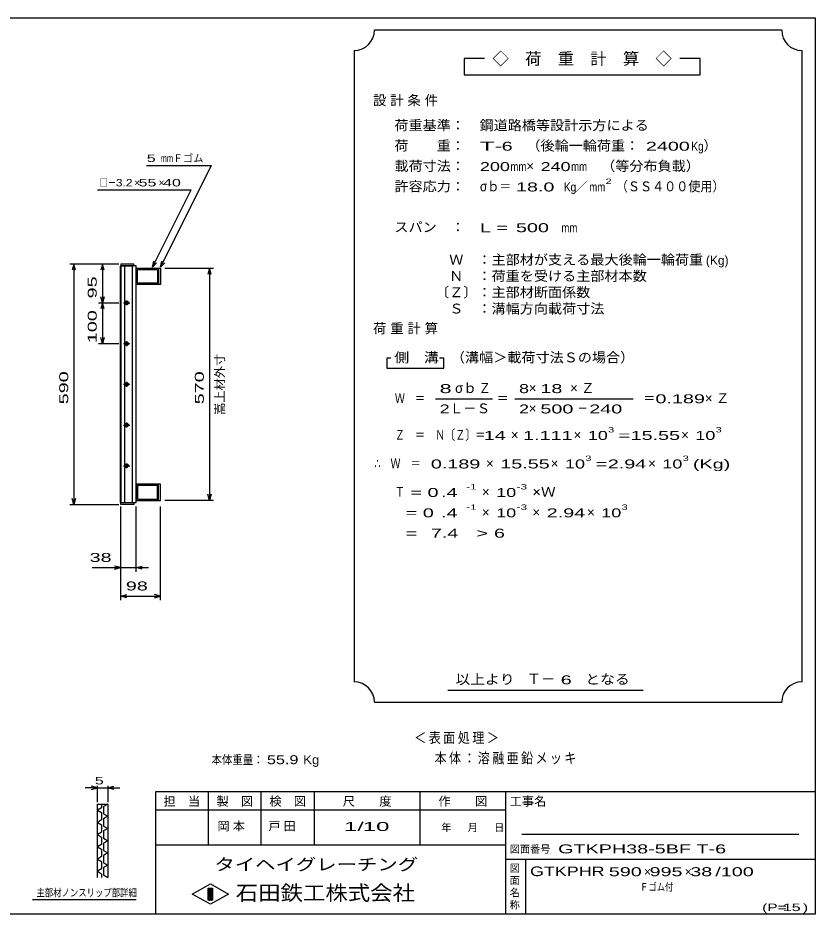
# Model space of a CAD drawing. Units: millimetres, scale not verified. Extents: x -1820 to 1731, y -1282 to 1054.
# Drawn here: x -227 to 1731, y -1146 to 1054 of the extents above; entities that cross this region are included whole.
import ezdxf
from ezdxf.enums import TextEntityAlignment as Align

# ---------------------------------------------------------------- set-up
doc = ezdxf.new("R2010")
doc.units = ezdxf.units.MM
doc.header["$LTSCALE"] = 10
for name, color, linetype, lineweight in [('0_2', 150, 'Continuous', 25), ('16', 3, 'Continuous', 25), ('22', 4, 'Continuous', 25), ('24', 2, 'Continuous', 25), ('32', 4, 'Continuous', 25)]:
    doc.layers.add(name, color=color, linetype=linetype, lineweight=lineweight)
doc.styles.add('ベクトル', font='')
doc.styles.get('ベクトル').set_extended_font_data('ベクトル')

msp = doc.modelspace()

# ---------------------------------------------------------------- linework, layer by layer
at = {"layer": '0_2'}
for p, q in [((-1729, 1053.5), (1731, 1053.5)), ((1731, 1053.5), (1731, -1146.5)), ((1731, -846.5), (111, -846.5)), ((111, -846.5), (111, -1146.5)), ((241, -846.5), (241, -976.5)), ((371, -976.5), (371, -846.5)), ((501, -846.5), (501, -976.5)), ((761, -976.5), (761, -846.5)), ((971, -846.5), (971, -1146.5)), ((971, -891.5), (111, -891.5)), ((1691, -951.5), (1011, -951.5)), ((111, -976.5), (971, -976.5)), ((971, -1011.5), (1731, -1011.5)), ((1021, -1146.5), (1021, -1011.5)), ((201, -1097.5), (246, -1072.5)), ((246, -1072.5), (291, -1097.5)), ((246, -1122.5), (201, -1097.5)), ((241, -1082.5), (251, -1082.5)), ((241, -1112.5), (241, -1082.5)), ((241, -1082.5), (243, -1082.5)), ((243, -1082.5), (243, -1112.5)), ((245, -1112.5), (245, -1082.5)), ((245, -1082.5), (247, -1082.5)), ((291, -1097.5), (246, -1122.5)), ((247, -1082.5), (247, -1112.5)), ((249, -1112.5), (249, -1082.5)), ((249, -1082.5), (251, -1082.5)), ((251, -1082.5), (251, -1112.5)), ((251, -1082.5), (251, -1112.5)), ((251, -1112.5), (241, -1112.5)), ((243, -1112.5), (245, -1112.5)), ((247, -1112.5), (249, -1112.5)), ((1731, -1146.5), (-1729, -1146.5))]:
    msp.add_line(p, q, dxfattribs=at)
at = {"layer": '16'}
for p, q in [((25.3, -136.5), (25.3, 444.5)), ((25.3, 444.5), (26, 444.5)), ((58, 449), (26, 449)), ((26, 449), (26, 444.5)), ((26, 444.5), (58, 444.5)), ((26, 444.5), (26, -136.5)), ((64, 444.5), (26, 444.5)), ((35.5, 444.5), (35.5, -136.5)), ((54.5, -136.5), (54.5, 444.5)), ((58, 444.5), (58, 449)), ((64, -136.5), (64, 444.5)), ((64, 439), (119, 439)), ((64, 399), (64, 439)), ((67, 436), (116, 436)), ((67, 402), (67, 436)), ((116, 436), (116, 402)), ((119, 439), (119, 399)), ((119, 439), (124, 439)), ((124, 439), (124, 399)), ((119, 399), (64, 399)), ((116, 402), (67, 402)), ((124, 399), (119, 399)), ((32.5, 354), (48.5, 354)), ((42.5, 357), (38.5, 357)), ((40.5, 360), (40.5, 348)), ((38.5, 351), (42.5, 351)), ((32.5, 254), (48.5, 254)), ((42.5, 257), (38.5, 257)), ((38.5, 251), (42.5, 251)), ((40.5, 260), (40.5, 248)), ((32.5, 154), (48.5, 154)), ((42.5, 157), (38.5, 157)), ((40.5, 160), (40.5, 148)), ((38.5, 151), (42.5, 151)), ((32.5, 54), (48.5, 54)), ((42.5, 57), (38.5, 57)), ((38.5, 51), (42.5, 51)), ((40.5, 60), (40.5, 48)), ((42.5, -43), (38.5, -43)), ((40.5, -40), (40.5, -52)), ((32.5, -46), (48.5, -46)), ((38.5, -49), (42.5, -49)), ((119, -91), (64, -91)), ((64, -91), (64, -131)), ((116, -94), (67, -94)), ((67, -94), (67, -128)), ((116, -128), (116, -94)), ((119, -131), (119, -91)), ((124, -91), (119, -91)), ((124, -131), (124, -91)), ((64, -131), (119, -131)), ((67, -128), (116, -128)), ((119, -131), (124, -131)), ((26, -136.5), (25.3, -136.5)), ((26, -136.5), (58, -136.5)), ((26, -141), (26, -136.5)), ((26, -136.5), (64, -136.5)), ((58, -141), (26, -141)), ((58, -136.5), (58, -141))]:
    msp.add_line(p, q, dxfattribs=at)
for centre, radius, start, end in [((38.5, 354), 3, 90, 270), ((40.5, 354), 4, 46.6, 133.4), ((42.5, 354), 3, 270, 90), ((40.5, 354), 4, 226.6, 313.4), ((38.5, 254), 3, 90, 270), ((40.5, 254), 4, 46.6, 133.4), ((40.5, 254), 4, 226.6, 313.4), ((42.5, 254), 3, 270, 90), ((38.5, 154), 3, 90, 270), ((40.5, 154), 4, 46.6, 133.4), ((42.5, 154), 3, 270, 90), ((40.5, 154), 4, 226.6, 313.4), ((38.5, 54), 3, 90, 270), ((40.5, 54), 4, 46.6, 133.4), ((40.5, 54), 4, 226.6, 313.4), ((42.5, 54), 3, 270, 90), ((38.5, -46), 3, 90, 270), ((40.5, -46), 4, 46.6, 133.4), ((42.5, -46), 3, 270, 90), ((40.5, -46), 4, 226.6, 313.4)]:
    msp.add_arc(centre, radius, start, end, dxfattribs=at)
at = {"layer": '22'}
for p, q in [((89, 691.5), (249, 691.5)), ((124, 441.5), (249, 691.5)), ((-31, 631.5), (199, 631.5)), ((104, 441.5), (199, 631.5)), ((21, 449), (-99, 449)), ((-89, 449), (-93, 434)), ((-85, 434), (-89, 449)), ((-89, 449), (-89, -141)), ((21, 449), (-29, 449)), ((-19, 449), (-23, 434)), ((-15, 434), (-19, 449)), ((-19, 449), (-19, 354)), ((104, 441.5), (107, 456.1)), ((104, 441.5), (114, 452.5)), ((124, 441.5), (127, 456.1)), ((124, 441.5), (134, 452.5)), ((134, 439), (254, 439)), ((244, 439), (240, 424)), ((248, 424), (244, 439)), ((244, 439), (244, -131)), ((-29, 354), (21, 354)), ((-19, 354), (-23, 369)), ((-19, 354), (-23, 339)), ((-15, 369), (-19, 354)), ((-15, 339), (-19, 354)), ((-19, 354), (-19, 254)), ((-19, 254), (-23, 269)), ((-15, 269), (-19, 254)), ((-29, 254), (21, 254)), ((-89, -141), (-93, -126)), ((-85, -126), (-89, -141)), ((254, -131), (134, -131)), ((244, -131), (240, -116)), ((248, -116), (244, -131)), ((-99, -141), (21, -141)), ((26, -306), (26, -146)), ((26, -376), (26, -146)), ((64, -306), (64, -146)), ((124, -376), (124, -146)), ((-44, -296), (26, -296)), ((26, -296), (11, -292)), ((11, -300), (26, -296)), ((26, -296), (64, -296)), ((64, -296), (79, -292)), ((79, -300), (64, -296)), ((64, -296), (94, -296)), ((26, -366), (41, -362)), ((41, -370), (26, -366)), ((26, -366), (124, -366)), ((124, -366), (109, -362)), ((109, -370), (124, -366))]:
    msp.add_line(p, q, dxfattribs=at)
at = {"layer": '24', "color": 4}
for p, q in [((1649, 1023.5), (649, 1023.5)), ((599, 973.5), (599, -576.5)), ((1699, -576.5), (1699, 973.5)), ((919, 953.5), (869, 953.5)), ((869, 953.5), (869, 913.5)), ((1449, 953.5), (1399, 953.5)), ((1449, 913.5), (1449, 953.5)), ((869, 913.5), (1449, 913.5)), ((689, 218.5), (679, 218.5)), ((679, 218.5), (679, 193.5)), ((819, 218.5), (809, 218.5)), ((819, 193.5), (819, 218.5)), ((679, 193.5), (819, 193.5)), ((799, 118.5), (939, 118.5)), ((994, 118.5), (1284, 118.5)), ((829, -596.5), (1309, -596.5)), ((649, -626.5), (1649, -626.5))]:
    msp.add_line(p, q, dxfattribs=at)
for centre, start, end in [((599, 1023.5), 270, 0), ((1699, 1023.5), 180, 270), ((599, -626.5), 0, 90), ((1699, -626.5), 90, 180)]:
    msp.add_arc(centre, 50, start, end, dxfattribs=at)
at = {"layer": '32'}
for p, q in [((-31, -836.5), (-46, -832.5)), ((-31, -871.5), (-31, -831.5)), ((-6, -831.5), (-6, -871.5)), ((-6, -836.5), (9, -832.5)), ((-31, -836.5), (-61, -836.5)), ((-46, -840.5), (-31, -836.5)), ((-31, -836.5), (-6, -836.5)), ((9, -840.5), (-6, -836.5)), ((-6, -836.5), (24, -836.5)), ((-31, -876.5), (-6, -876.5)), ((-31, -1056.5), (-31, -876.5)), ((-21, -876.5), (-21, -885.5)), ((-6, -876.5), (-16, -882.5)), ((-6, -876.5), (-6, -1056.5)), ((-21, -885.5), (-31, -891.5)), ((-31, -891.5), (-21, -897.5)), ((-21, -897.5), (-21, -915.5)), ((-16, -882.5), (-16, -900.5)), ((-16, -900.5), (-6, -906.5)), ((-21, -915.5), (-31, -921.5)), ((-31, -921.5), (-21, -927.5)), ((-6, -906.5), (-16, -912.5)), ((-16, -912.5), (-16, -930.5)), ((-21, -945.5), (-31, -951.5)), ((-21, -927.5), (-21, -945.5)), ((-16, -930.5), (-6, -936.5)), ((-6, -936.5), (-16, -942.5)), ((-16, -942.5), (-16, -960.5)), ((-31, -951.5), (-21, -957.5)), ((-21, -957.5), (-21, -975.5)), ((-16, -960.5), (-6, -966.5)), ((-6, -966.5), (-16, -972.5)), ((-21, -975.5), (-31, -981.5)), ((-31, -981.5), (-21, -987.5)), ((-21, -987.5), (-21, -1005.5)), ((-16, -972.5), (-16, -990.5)), ((-21, -1005.5), (-31, -1011.5)), ((-31, -1011.5), (-21, -1017.5)), ((-16, -990.5), (-6, -996.5)), ((-6, -996.5), (-16, -1002.5)), ((-16, -1002.5), (-16, -1020.5)), ((-21, -1017.5), (-21, -1035.5)), ((-16, -1020.5), (-6, -1026.5)), ((-6, -1026.5), (-16, -1032.5)), ((-16, -1032.5), (-16, -1050.5)), ((-21, -1035.5), (-31, -1041.5)), ((-31, -1041.5), (-21, -1047.5)), ((-21, -1047.5), (-21, -1056.5)), ((-16, -1050.5), (-6, -1056.5)), ((64, -1111.5), (-191, -1111.5))]:
    msp.add_line(p, q, dxfattribs=at)

# ---------------------------------------------------------------- texts
at = {"layer": '0_2', "style": 'ベクトル'}
for s, height, p in [('担\u3000当', 21.99, (131, -869.5)), ('製\u3000図', 21.99, (261, -869.5)), ('検\u3000図', 21.99, (391, -869.5)), ('尺\u3000\u3000度', 21.99, (571, -869.5)), ('作\u3000\u3000図', 21.99, (806, -869.5)), ('工事名', 21.99, (981, -869.5)), ('年', 18.3, (813, -934)), ('月', 18.3, (878, -934)), ('日', 18.3, (943, -934)), ('図面番号', 18.33, (981, -987)), ('図', 18.3, (981, -1034)), ('面', 18.3, (981, -1064)), ('名', 18.3, (981, -1094)), ('称', 18.3, (981, -1124))]:
    msp.add_text(s, height=height, dxfattribs=at).set_placement(p, align=Align.MIDDLE_LEFT)
at = {"layer": '0_2', "color": 222, "style": 'ベクトル'}
for s, height, width, p in [('タイヘイグレーチング', 29.33, 1.25, (256, -1024.5)), ('石田鉄工株式会社', 36.66, 1.1, (308.5, -1094.5))]:
    msp.add_text(s, height=height, dxfattribs=dict(at, width=width)).set_placement(p, align=Align.MIDDLE_LEFT)
at = {"layer": '22', "color": 2, "style": 'ベクトル'}
for s, height, width, p in [(' 5 ', 18.33, 1.6, (79, 709)), ('mm', 18.33, 0.75, (124, 709)), ('□－', 18.33, 0.8, (-26, 649)), ('3.2', 18.33, 1.2, (14, 649)), (' 55 ', 18.33, 1.6, (59, 649)), (' 40 ', 18.33, 1.6, (119, 649)), (' 38 ', 21.99, 1.65, (-64, -271)), (' 98 ', 21.99, 1.65, (25, -341)), ('本体重量：', 21.99, 0.85, (249, -767.5)), (' 55.9', 21.99, 1.35, (374, -767.5)), ('Kg', 21.99, 1.1, (474, -767.5)), ('1/', 21.99, 2, (574, -931.5)), (' 10 ', 21.99, 2, (604, -931.5)), ('GTKPH38-5BF T-6    ', 21.99, 1.65, (1100, -986.5)), ('GTKPHR', 23.46, 1.4, (1031, -1041.5)), (' 590 ', 21.99, 1.65, (1211, -1042.5)), (' 995 ', 21.99, 1.65, (1311, -1042.5)), (' 38 ', 21.99, 1.65, (1411, -1042.5)), ('/', 22, 1.65, (1486, -1042.5)), (' 100 ', 21.99, 1.65, (1486, -1042.5)), ('Ｆゴム付', 18.33, 0.8, (1301, -1080)), ('(P=', 18.33, 1.55, (1601, -1130)), (' 15 ', 18.33, 1.6, (1641, -1130)), (')', 18.3, 1.6, (1701, -1130))]:
    msp.add_text(s, height=height, dxfattribs=dict(at, width=width)).set_placement(p, align=Align.MIDDLE_LEFT)
for s, height, p in [('Ｆゴム', 18.33, (154, 709)), ('×', 18.3, (59, 649)), ('×', 18.3, (119, 649)), ('×', 22, (1311, -1042.5)), ('×', 22, (1411, -1042.5))]:
    msp.add_text(s, height=height, dxfattribs=at).set_placement(p, align=Align.MIDDLE_LEFT)
at = {"layer": '22', "color": 2, "style": 'ベクトル', "width": 1.65}
for s, p in [(' 95 ', (-44, 351.5)), (' 100 ', (-44, 241.5)), (' 590 ', (-114, 91.5)), (' 570', (219, 91.5))]:
    msp.add_text(s, height=21.99, rotation=90, dxfattribs=at).set_placement(p, align=Align.MIDDLE_LEFT)
at = {"layer": '22', "color": 2, "style": 'ベクトル'}
msp.add_text('嵩上材外寸', height=21.99, rotation=90, dxfattribs=at).set_placement((269, 79), align=Align.MIDDLE_LEFT)
at = {"layer": '22', "color": 2, "attachment_point": 4, "style": 'ベクトル'}
for s, insert, char_height in [('\\T1.2;\\W0.85;＜表面処理＞', (746.5, -715), 25.66), ('\\T1.19;\\W0.85;本体：溶融亜鉛メッキ', (796.5, -765), 25.66), ('\\T1.25;岡本\u3000', (263.5, -931.5), 21.99), ('\\T1.25;戸田\u3000', (388.5, -931.5), 21.99)]:
    msp.add_mtext(s, dxfattribs=dict(at, insert=insert, char_height=char_height))
at = {"layer": '24', "style": 'ベクトル'}
for s, height, p in [('◇\u3000荷\u3000重\u3000計\u3000算\u3000◇', 29.33, (939, 953.5)), ('）', 24.2, (1457, 740)), ('×', 24.2, (1022, 690)), ('／', 22, (1141.5, 638.5)), ('(Kg)', 21.99, (1463, 458.5)), ('σｂ', 24.19, (847, 145)), ('×', 24.2, (1028, 145)), ('Ｌ－Ｓ', 24.19, (834, 95)), ('×', 24.2, (1028, 95)), ('×', 24.2, (984, 30)), ('×', 24.2, (1138, 30)), ('×', 24.2, (1402, 30)), ('×', 24.2, (923, -40)), ('×', 24.2, (1082, -40)), ('×', 24.2, (1321, -40)), ('×', 24.2, (913, -110)), ('×', 24.2, (913, -160)), ('×', 24.2, (1037, -160)), ('×', 24.2, (1171, -160)), ('Ｔ－', 25.66, (1023, -569))]:
    msp.add_text(s, height=height, dxfattribs=at).set_placement(p, align=Align.MIDDLE_LEFT)
for s, height, width, p in [('荷重基準：\u3000', 24.19, 1.05, (698, 790)), ('鋼道路橋等設計示方による', 24.19, 1.05, (907, 790)), ('荷\u3000\u3000重：\u3000', 24.19, 1.05, (698, 740)), ('T-', 21.99, 2, (908, 738.5)), (' 6 ', 21.99, 1.65, (948, 738.5)), ('（後輪一輪荷重：', 24.19, 1.05, (1022, 740)), (' 2400', 21.99, 1.65, (1302, 738.5)), ('Kg', 21.99, 0.85, (1427, 738.5)), ('載荷寸法：\u3000', 24.19, 1.05, (698, 690)), ('\u3000（等分布負載）', 24.19, 1.05, (1171, 690)), ('200', 21.99, 1.5, (908, 688.5)), ('mm', 21.99, 0.8, (983, 688.5)), ('240', 21.99, 1.5, (1057, 688.5)), ('mm', 21.99, 0.8, (1132, 688.5)), ('許容応力：\u3000', 24.19, 1.05, (698, 640)), ('σｂ＝', 24.19, 0.9, (908, 640)), (' 18.0', 21.99, 1.65, (983, 638.5)), ('Kg', 21.99, 0.85, (1114, 638.5)), ('mm', 21.99, 0.8, (1176.5, 638.5)), ('2', 13.2, 1.5, (1216.5, 652.5)), ('（ＳＳ４００使用）', 24.19, 0.9, (1241.5, 640)), ('スパン\u3000：\u3000', 24.19, 1.05, (698, 540)), ('L =', 21.99, 1.65, (908, 538.5)), (' 500 ', 21.99, 1.65, (983, 538.5)), ('mm', 21.99, 0.8, (1108, 538.5)), ('\u3000Ｗ\u3000：主部材が支える最大後輪一輪荷重', 24.19, 1.05, (798, 460)), ('\u3000Ｎ\u3000：荷重を受ける主部材本数', 24.19, 1.05, (798, 420)), ('〔Ｚ〕：主部材断面係数', 24.19, 1.05, (798, 380)), ('\u3000Ｓ\u3000：溝幅方向載荷寸法', 24.19, 1.05, (798, 340)), ('側\u3000溝', 24.19, 1.1, (698, 220)), ('\u3000（溝幅＞載荷寸法Ｓの場合）', 24.19, 1.05, (802, 220)), ('8', 22, 1.8, (809, 143.5)), ('Ｚ', 24.2, 0.9, (905, 145)), ('8', 22, 1.5, (1004, 143.5)), (' 18 ', 21.99, 1.65, (1043, 143.5)), ('Ｗ\u3000＝', 24.19, 0.75, (699, 120)), ('＝', 24.2, 0.9, (949, 120)), ('＝', 24.2, 0.9, (1309, 120)), ('0.189', 21.99, 1.65, (1339, 118.5)), ('2', 22, 1.5, (809, 93.5)), ('2', 22, 1.5, (1004, 93.5)), (' 500 ', 21.99, 1.65, (1043, 93.5)), ('－', 24.2, 0.75, (1148, 95)), (' 240 ', 21.99, 1.65, (1163, 93.5)), ('Ｚ\u3000＝\u3000Ｎ〔Ｚ〕＝', 24.19, 0.75, (699, 30)), ('3', 13.2, 1.5, (1223, 42.5)), ('3', 13.2, 1.5, (1487, 42.5)), (' 14 ', 21.99, 1.65, (904, 28.5)), ('1.111', 21.99, 1.65, (1014, 28.5)), ('10', 21.99, 1.5, (1173, 28.5)), ('=', 22, 1.7, (1248, 28.5)), ('15.55', 21.99, 1.65, (1278, 28.5)), ('10', 21.99, 1.5, (1437, 28.5)), ('3', 13.2, 1.5, (1167, -27.5)), ('3', 13.2, 1.5, (1406, -27.5)), ('∴\u3000Ｗ\u3000＝', 24.19, 0.75, (649, -40)), (' 0.189', 21.99, 1.65, (774, -41.5)), ('15.55', 21.99, 1.65, (958, -41.5)), ('10', 21.99, 1.5, (1117, -41.5)), ('=', 22, 1.7, (1192, -41.5)), ('2.94', 21.99, 1.65, (1222, -41.5)), ('10', 21.99, 1.5, (1356, -41.5)), ('(Kg)', 21.99, 1.65, (1431, -41.5)), ('Ｔ', 24.2, 0.75, (699, -110)), (' = 0', 21.99, 1.65, (724, -111.5)), (' .4 ', 21.99, 1.65, (799, -111.5)), ('-1', 13.2, 1.65, (874, -97.5)), ('10', 21.99, 1.5, (948, -111.5)), ('-3', 13.2, 1.65, (998, -97.5)), ('×Ｗ', 24.19, 1.1, (1037, -110)), ('  = 0', 21.99, 1.65, (699, -161.5)), (' .4 ', 21.99, 1.65, (799, -161.5)), ('-1', 13.2, 1.65, (874, -147.5)), ('10', 21.99, 1.5, (948, -161.5)), ('-3', 13.2, 1.65, (998, -147.5)), ('2.94', 21.99, 1.65, (1072, -161.5)), ('10', 21.99, 1.5, (1206, -161.5)), ('3', 13.2, 1.5, (1256, -147.5)), ('  =', 21.99, 1.65, (699, -211.5)), (' 7.4', 21.99, 1.65, (774, -211.5)), ('>', 22, 1.7, (899, -211.5)), (' 6 ', 21.99, 1.65, (929, -211.5)), ('以上より\u3000', 24.19, 1.1, (848, -570)), (' 6 ', 21.99, 1.65, (1093, -571.5)), ('となる', 24.19, 1.1, (1167, -570))]:
    msp.add_text(s, height=height, dxfattribs=dict(at, width=width)).set_placement(p, align=Align.MIDDLE_LEFT)
at = {"layer": '24', "char_height": 24.19, "attachment_point": 4, "style": 'ベクトル'}
for s, insert in [('\\T1.28;設計条件', (645.5, 850)), ('\\T1.28;荷重計算', (645.5, 290)), ('\\T1.42;×Ｚ', (1129.5, 145)), ('\\T1.42;×Ｚ', (1460.5, 120))]:
    msp.add_mtext(s, dxfattribs=dict(at, insert=insert))
at = {"layer": '32', "color": 2, "style": 'ベクトル'}
for s, width, p in [(' 5 ', 1.6, (-48.5, -819)), ('主部材ノンスリップ部詳細', 0.8, (-181, -1094))]:
    msp.add_text(s, height=18.33, dxfattribs=dict(at, width=width)).set_placement(p, align=Align.MIDDLE_LEFT)

doc.saveas('drawing.dxf')
